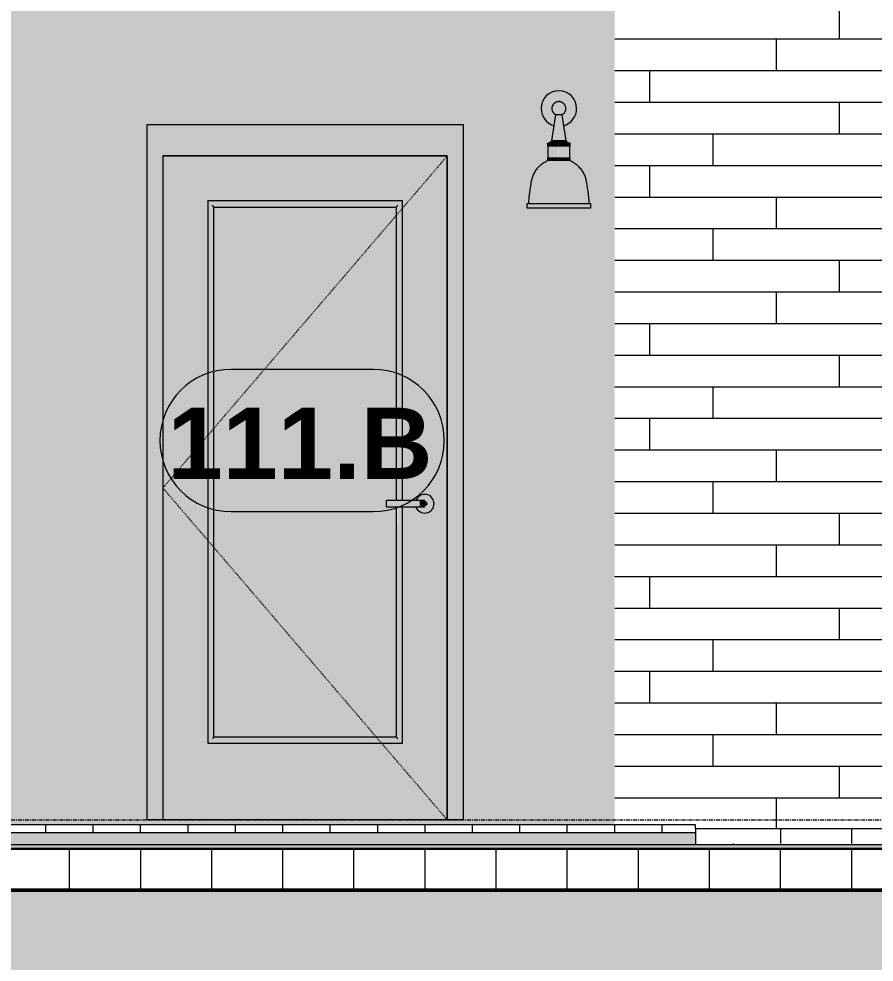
# Model space of a CAD drawing. Header units: inches. Extents: x -4168 to 4202, y -264 to 629.
# Drawn here: x -2718 to -2609.7, y -18 to 101.3 of the extents above; entities that cross this region are included whole.
import ezdxf

# ---------------------------------------------------------------- set-up
doc = ezdxf.new("R2010")
doc.units = ezdxf.units.IN
doc.header["$MEASUREMENT"] = 0
doc.linetypes.add('Dash 1_16_', pattern=[0.125, 0.0625, -0.0625])
doc.linetypes.add('Grid Line 1_2_', pattern=[0.875, 0.5, -0.125, 0.125, -0.125])
for name, color, linetype, lineweight in [('0-1', 7, 'Continuous', 5), ('0-2', 7, 'Continuous', 9), ('A-DOOR-5', 31, 'Continuous', 9), ('A-DOOR-6', 31, 'Dash 1_16_', 9), ('A-DOOR-FRAM', 31, 'Continuous', 9), ('A-DOOR-GLAZ', 31, 'Continuous', 9), ('A-DOOR-IDEN', 31, 'Continuous', 9), ('A-FLOR', 192, 'Continuous', 13), ('A-FLOR-1', 192, 'Continuous', 5), ('A-FLOR-2', 192, 'Continuous', 9), ('A-FLOR-LEVL-1', 51, 'Grid Line 1_2_', 9), ('A-FLOR-MCUT', 51, 'Continuous', 13), ('A-FLOR-PATT-1', 252, 'Continuous', 9), ('A-WALL-3', 113, 'Continuous', 9), ('A-WALL-PATT-3', 111, 'Continuous', 9), ('E-LITE-EQPM', 33, 'Continuous', 9), ('S-BEAM-2', 7, 'Continuous', 9), ('S-BEAM-4', 10, 'Continuous', 9)]:
    doc.layers.add(name, color=color, linetype=linetype, lineweight=lineweight)
doc.styles.add('Arial_B', font='arialbd.ttf', dxfattribs={"height": 9})
pattern_1 = [(90, (-2936.56, 0), (-6, 4e-16), [])]

# ---------------------------------------------------------------- blocks, each defined once
blk = doc.blocks.new('034100 - Precast Structural Concrete - Solid Plank - 12_-1871118-BUILDING ELEVATION - WEST')
at = {"layer": 'S-BEAM-4'}
blk.add_hatch(color=256, dxfattribs=at).paths.add_polyline_path([(-2818.32, -21), (-2508.32, -21), (-2508.32, -9), (-2818.32, -9), (-2818.32, -11.42)], flags=0)
at = {"layer": 'S-BEAM-2'}
blk.add_line((-2508.32, -9), (-2818.32, -9), dxfattribs=at)
blk = doc.blocks.new('CTR - 1st Phase - Structure_rvt-1-BUILDING ELEVATION - WEST')
at = {"layer": '0-2'}
blk.add_blockref('034100 - Precast Structural Concrete - Solid Plank - 12_-1871118-BUILDING ELEVATION - WEST', (0, 0), dxfattribs=at)
blk = doc.blocks.new('VISA-OW2400-02-SASS - OW2400-L30K-MVOLT-V9-BUILDING ELEVATION - WEST')
at = {"layer": 'E-LITE-EQPM'}
h = blk.add_hatch(color=256, dxfattribs=at)
h.paths.add_polyline_path([(-2953.12, 87.83), (-2952.59, 88.05), (-2952.12, 88.41), (-2951.76, 88.88), (-2951.54, 89.42), (-2951.46, 90), (-2951.54, 90.58), (-2951.76, 91.13), (-2952.12, 91.59), (-2952.59, 91.95), (-2953.13, 92.17), (-2953.71, 92.25), (-2954.29, 92.17), (-2954.84, 91.95), (-2955.3, 91.59), (-2955.66, 91.13), (-2955.88, 90.58), (-2955.96, 90), (-2955.88, 89.42), (-2955.66, 88.88), (-2955.3, 88.41), (-2954.84, 88.05), (-2954.3, 87.83), (-2954.1, 89.24), (-2954.44, 89.55), (-2954.48, 89.68), (-2954.5, 89.69), (-2954.55, 90.05), (-2954.45, 90.32), (-2954.44, 90.39), (-2954.43, 90.44), (-2954.13, 90.73), (-2954.03, 90.75), (-2953.87, 90.85), (-2953.85, 90.79), (-2953.79, 90.77), (-2953.71, 90.71), (-2953.65, 90.77), (-2953.7, 90.79), (-2953.62, 90.85), (-2953.38, 90.71), (-2953.47, 90.84), (-2953.3, 90.75), (-2953.16, 90.65), (-2953, 90.46), (-2952.89, 90.19), (-2952.88, 90.02), (-2952.95, 89.66), (-2953, 89.63), (-2953.09, 89.41), (-2953.17, 89.35), (-2953.34, 89.22), (-2953.13, 87.89)], flags=0)
h.paths.add_polyline_path([(-2953.71, 90.77), (-2953.81, 90.79), (-2953.78, 90.87), (-2953.71, 90.77)], flags=0)
h = blk.add_hatch(color=256, dxfattribs=at)
h.paths.add_polyline_path([(-2954.04, 89.22), (-2953.71, 89.22), (-2953.71, 90.71), (-2953.87, 90.79), (-2953.9, 90.79), (-2953.9, 90.84), (-2954.02, 90.79), (-2954.05, 90.79), (-2954.45, 90.41), (-2954.45, 90.32), (-2954.52, 90.2), (-2954.54, 89.97), (-2954.48, 89.68), (-2954.44, 89.65), (-2954.44, 89.54), (-2954.08, 89.22)], flags=0)
h.paths.add_polyline_path([(-2953.71, 90.77), (-2953.78, 90.87), (-2953.81, 90.79), (-2953.71, 90.77)], flags=0)
for points in [[(-2953.44, 89.22), (-2953.34, 89.22), (-2953.03, 89.53), (-2952.98, 89.67), (-2952.94, 89.67), (-2952.88, 89.82), (-2952.88, 90.02), (-2952.89, 90.19), (-2953, 90.46), (-2953.16, 90.65), (-2953.38, 90.8), (-2953.46, 90.81), (-2953.46, 90.75), (-2953.67, 90.84), (-2953.71, 90.77), (-2953.62, 90.77), (-2953.71, 90.67), (-2953.71, 89.22), (-2953.45, 89.22)], [(-2953.99, 85.93), (-2953.71, 85.93), (-2953.71, 89.22), (-2954.08, 89.22), (-2954.58, 85.93), (-2953.99, 85.93)], [(-2953.34, 85.93), (-2952.81, 85.93), (-2953.38, 89.22), (-2953.71, 89.22), (-2953.71, 85.93), (-2953.37, 85.93)], [(-2953.73, 85.29), (-2953.71, 85.29), (-2953.72, 85.54), (-2955.16, 85.54), (-2955.16, 85.29), (-2953.82, 85.29)], [(-2953.71, 83.72), (-2953.73, 85.22), (-2955.09, 85.22), (-2955.06, 83.72), (-2954.02, 83.72)], [(-2953.72, 85.54), (-2953.71, 85.54), (-2953.72, 85.65), (-2953.71, 85.67), (-2953.72, 85.7), (-2954.71, 85.67), (-2954.71, 85.65), (-2955, 85.62), (-2955.06, 85.54), (-2953.78, 85.54)], [(-2953.73, 85.22), (-2953.71, 85.22), (-2953.73, 85.29), (-2954.97, 85.29), (-2954.91, 85.22), (-2953.82, 85.22)], [(-2953.94, 85.7), (-2953.71, 85.73), (-2953.71, 85.93), (-2954.61, 85.93), (-2954.65, 85.81), (-2954.58, 85.81), (-2954.58, 85.75), (-2954.49, 85.73), (-2954.46, 85.71), (-2954.27, 85.72), (-2954.06, 85.72), (-2953.96, 85.7)], [(-2952.81, 85.7), (-2952.81, 85.74), (-2952.82, 85.77), (-2952.81, 85.8), (-2952.72, 85.78), (-2952.72, 85.8), (-2952.81, 85.93), (-2953.71, 85.93), (-2953.71, 85.7), (-2953.33, 85.71), (-2953.13, 85.72), (-2952.96, 85.72), (-2952.81, 85.7)], [(-2952.44, 85.54), (-2952.36, 85.54), (-2952.46, 85.64), (-2953.71, 85.7), (-2953.71, 85.67), (-2953.71, 85.65), (-2953.71, 85.54), (-2952.46, 85.54)], [(-2952.33, 85.29), (-2952.26, 85.29), (-2952.26, 85.54), (-2953.71, 85.54), (-2953.7, 85.29), (-2952.36, 85.29)], [(-2953.02, 85.22), (-2952.51, 85.22), (-2952.46, 85.29), (-2953.71, 85.29), (-2953.71, 85.22), (-2953.08, 85.22)], [(-2952.36, 83.72), (-2952.33, 83.72), (-2952.33, 85.22), (-2953.71, 85.22), (-2953.71, 83.72), (-2952.42, 83.72)], [(-2954.02, 83.41), (-2953.71, 83.41), (-2953.73, 83.66), (-2955.16, 83.66), (-2955.16, 83.41), (-2954.02, 83.41)], [(-2953.73, 83.66), (-2953.71, 83.67), (-2953.71, 83.72), (-2954.91, 83.72), (-2954.97, 83.66), (-2953.94, 83.66)], [(-2952.5, 83.66), (-2952.46, 83.66), (-2952.51, 83.72), (-2953.71, 83.72), (-2953.71, 83.66), (-2952.51, 83.66)], [(-2952.51, 83.41), (-2952.26, 83.41), (-2952.26, 83.66), (-2953.71, 83.66), (-2953.71, 83.41), (-2952.72, 83.41)], [(-2954.85, 80.85), (-2953.71, 80.85), (-2953.71, 83.41), (-2955.16, 83.41), (-2956.04, 82.8), (-2956.76, 81.93), (-2957.11, 80.85), (-2954.89, 80.85)], [(-2950.65, 80.85), (-2950.32, 80.85), (-2950.72, 82.01), (-2951.51, 82.91), (-2952.32, 83.41), (-2953.71, 83.41), (-2953.71, 80.85), (-2950.67, 80.85)], [(-2953.71, 77.98), (-2953.71, 80.85), (-2957.11, 80.85), (-2957.4, 79.24), (-2957.46, 78.32), (-2957.46, 77.98), (-2954.26, 77.98)], [(-2951.23, 77.98), (-2949.96, 77.98), (-2949.99, 78.79), (-2950.07, 79.6), (-2950.32, 80.85), (-2953.71, 80.85), (-2953.71, 77.98), (-2951.26, 77.98)], [(-2954.74, 77.38), (-2953.71, 77.38), (-2953.71, 77.98), (-2957.71, 77.98), (-2957.71, 77.38), (-2954.85, 77.38)], [(-2949.72, 77.38), (-2949.72, 77.98), (-2953.71, 77.98), (-2953.71, 77.38), (-2950.2, 77.38)]]:
    blk.add_hatch(color=256, dxfattribs=at).paths.add_polyline_path(points, flags=0)
for p, q in [((-2954.13, 89.22), (-2954.66, 85.93)), ((-2953.71, 89.22), (-2954.08, 89.22)), ((-2953.34, 89.22), (-2953.71, 89.22)), ((-2952.77, 85.93), (-2953.29, 89.22)), ((-2955.16, 85.54), (-2955.16, 85.29)), ((-2953.71, 85.54), (-2955.16, 85.54)), ((-2955.16, 85.29), (-2955.09, 85.22)), ((-2953.71, 85.29), (-2955.16, 85.29)), ((-2955.09, 85.22), (-2955.09, 83.72)), ((-2953.71, 85.22), (-2955.09, 85.22)), ((-2953.71, 85.7), (-2954.82, 85.7)), ((-2954.66, 85.7), (-2954.4, 85.7)), ((-2953.71, 85.93), (-2954.61, 85.93)), ((-2952.81, 85.93), (-2953.71, 85.93)), ((-2952.6, 85.7), (-2953.71, 85.7)), ((-2952.26, 85.54), (-2953.71, 85.54)), ((-2952.26, 85.29), (-2953.71, 85.29)), ((-2952.33, 85.22), (-2953.71, 85.22)), ((-2953.02, 85.7), (-2952.6, 85.7)), ((-2952.33, 85.22), (-2952.26, 85.29)), ((-2952.33, 83.72), (-2952.33, 85.22)), ((-2952.26, 85.29), (-2952.26, 85.54)), ((-2955.09, 83.72), (-2955.16, 83.66)), ((-2955.16, 83.66), (-2955.16, 83.41)), ((-2953.71, 83.66), (-2955.16, 83.66)), ((-2953.71, 83.72), (-2955.09, 83.72)), ((-2952.33, 83.72), (-2953.71, 83.72)), ((-2952.26, 83.66), (-2953.71, 83.66)), ((-2952.26, 83.66), (-2952.33, 83.72)), ((-2952.26, 83.41), (-2952.26, 83.66)), ((-2953.71, 83.41), (-2955.16, 83.41)), ((-2952.26, 83.41), (-2953.71, 83.41)), ((-2957.77, 77.98), (-2957.77, 77.38)), ((-2957.71, 77.98), (-2953.71, 77.98)), ((-2953.71, 77.98), (-2949.72, 77.98)), ((-2949.65, 77.38), (-2949.65, 77.98)), ((-2953.71, 77.38), (-2957.71, 77.38)), ((-2949.72, 77.38), (-2953.71, 77.38))]:
    blk.add_line(p, q, dxfattribs=at)
at = {"layer": 'E-LITE-EQPM', "flags": 128}
for points in [[(-2954.13, 89.22), (-2954.17, 89.24), (-2954.2, 89.26), (-2954.22, 89.29), (-2954.25, 89.31), (-2954.28, 89.34), (-2954.31, 89.36), (-2954.33, 89.39), (-2954.35, 89.42), (-2954.38, 89.45), (-2954.4, 89.48), (-2954.42, 89.51), (-2954.44, 89.54), (-2954.46, 89.57), (-2954.47, 89.6), (-2954.49, 89.64), (-2954.5, 89.67), (-2954.51, 89.71), (-2954.53, 89.74), (-2954.54, 89.78), (-2954.54, 89.81), (-2954.55, 89.85), (-2954.56, 89.89), (-2954.56, 89.92), (-2954.56, 89.96), (-2954.56, 90), (-2954.56, 90.03), (-2954.56, 90.07), (-2954.56, 90.11), (-2954.55, 90.14), (-2954.55, 90.18), (-2954.54, 90.22), (-2954.53, 90.25), (-2954.52, 90.29), (-2954.51, 90.32), (-2954.49, 90.36), (-2954.48, 90.39), (-2954.46, 90.42), (-2954.44, 90.46), (-2954.42, 90.49), (-2954.4, 90.52), (-2954.38, 90.55), (-2954.36, 90.58), (-2954.34, 90.61), (-2954.31, 90.63), (-2954.29, 90.66), (-2954.26, 90.68), (-2954.23, 90.71), (-2954.2, 90.73), (-2954.17, 90.75), (-2954.14, 90.77), (-2954.11, 90.79), (-2954.08, 90.81), (-2954.05, 90.83), (-2954.01, 90.84), (-2953.98, 90.86), (-2953.94, 90.87), (-2953.91, 90.88), (-2953.87, 90.89), (-2953.84, 90.9), (-2953.8, 90.91), (-2953.77, 90.91), (-2953.73, 90.92), (-2953.71, 90.92)], [(-2953.71, 90.92), (-2953.67, 90.92), (-2953.64, 90.91), (-2953.6, 90.91), (-2953.57, 90.9), (-2953.53, 90.89), (-2953.49, 90.88), (-2953.46, 90.87), (-2953.43, 90.85), (-2953.39, 90.84), (-2953.36, 90.82), (-2953.33, 90.8), (-2953.29, 90.78), (-2953.26, 90.76), (-2953.23, 90.74), (-2953.2, 90.72), (-2953.18, 90.7), (-2953.15, 90.67), (-2953.12, 90.65), (-2953.1, 90.62), (-2953.07, 90.59), (-2953.05, 90.56), (-2953.03, 90.53), (-2953.01, 90.5), (-2952.99, 90.47), (-2952.97, 90.44), (-2952.95, 90.41), (-2952.94, 90.37), (-2952.92, 90.34), (-2952.91, 90.3), (-2952.9, 90.27), (-2952.89, 90.23), (-2952.88, 90.2), (-2952.87, 90.16), (-2952.87, 90.12), (-2952.86, 90.09), (-2952.86, 90.05), (-2952.86, 90.01), (-2952.86, 89.98), (-2952.86, 89.94), (-2952.86, 89.9), (-2952.87, 89.87), (-2952.88, 89.83), (-2952.88, 89.79), (-2952.89, 89.76), (-2952.9, 89.72), (-2952.91, 89.69), (-2952.93, 89.65), (-2952.94, 89.62), (-2952.96, 89.59), (-2952.98, 89.55), (-2952.99, 89.52), (-2953.01, 89.49), (-2953.03, 89.46), (-2953.06, 89.43), (-2953.08, 89.4), (-2953.1, 89.38), (-2953.13, 89.35), (-2953.16, 89.32), (-2953.18, 89.3), (-2953.21, 89.28), (-2953.24, 89.25), (-2953.27, 89.23), (-2953.29, 89.22)], [(-2955.16, 85.54), (-2955.15, 85.56), (-2955.14, 85.57), (-2955.12, 85.58), (-2955.11, 85.59), (-2955.1, 85.61), (-2955.08, 85.62), (-2955.07, 85.63), (-2955.05, 85.64), (-2955.04, 85.65), (-2955.02, 85.66), (-2955, 85.66), (-2954.99, 85.67), (-2954.97, 85.68), (-2954.95, 85.68), (-2954.94, 85.69), (-2954.92, 85.69), (-2954.9, 85.7), (-2954.88, 85.7), (-2954.88, 85.7)], [(-2954.88, 85.7), (-2954.87, 85.7), (-2954.86, 85.7), (-2954.85, 85.7), (-2954.85, 85.71), (-2954.84, 85.71), (-2954.83, 85.71), (-2954.82, 85.71), (-2954.81, 85.71), (-2954.8, 85.72), (-2954.79, 85.72), (-2954.79, 85.72), (-2954.78, 85.73), (-2954.77, 85.73), (-2954.76, 85.74), (-2954.75, 85.74), (-2954.75, 85.75), (-2954.74, 85.75), (-2954.73, 85.76), (-2954.73, 85.76), (-2954.72, 85.77), (-2954.71, 85.78), (-2954.71, 85.78), (-2954.7, 85.79), (-2954.7, 85.8), (-2954.69, 85.81), (-2954.69, 85.81), (-2954.68, 85.82), (-2954.68, 85.83), (-2954.68, 85.84), (-2954.67, 85.85), (-2954.67, 85.85), (-2954.67, 85.86), (-2954.66, 85.87), (-2954.66, 85.88), (-2954.66, 85.89), (-2954.66, 85.9), (-2954.66, 85.91), (-2954.66, 85.92), (-2954.66, 85.93), (-2954.66, 85.93)], [(-2952.77, 85.93), (-2952.77, 85.92), (-2952.77, 85.91), (-2952.76, 85.9), (-2952.76, 85.89), (-2952.76, 85.88), (-2952.76, 85.87), (-2952.76, 85.87), (-2952.75, 85.86), (-2952.75, 85.85), (-2952.75, 85.84), (-2952.74, 85.83), (-2952.74, 85.82), (-2952.74, 85.82), (-2952.73, 85.81), (-2952.73, 85.8), (-2952.72, 85.79), (-2952.72, 85.79), (-2952.71, 85.78), (-2952.7, 85.77), (-2952.7, 85.77), (-2952.69, 85.76), (-2952.68, 85.75), (-2952.68, 85.75), (-2952.67, 85.74), (-2952.66, 85.74), (-2952.65, 85.73), (-2952.65, 85.73), (-2952.64, 85.72), (-2952.63, 85.72), (-2952.62, 85.72), (-2952.61, 85.71), (-2952.61, 85.71), (-2952.6, 85.71), (-2952.59, 85.71), (-2952.58, 85.71), (-2952.57, 85.7), (-2952.56, 85.7), (-2952.55, 85.7), (-2952.54, 85.7), (-2952.54, 85.7)], [(-2952.54, 85.7), (-2952.52, 85.7), (-2952.51, 85.69), (-2952.49, 85.69), (-2952.47, 85.68), (-2952.45, 85.68), (-2952.44, 85.67), (-2952.42, 85.66), (-2952.4, 85.66), (-2952.39, 85.65), (-2952.37, 85.64), (-2952.36, 85.63), (-2952.34, 85.62), (-2952.33, 85.61), (-2952.31, 85.59), (-2952.3, 85.58), (-2952.29, 85.57), (-2952.28, 85.56), (-2952.26, 85.54), (-2952.26, 85.54)], [(-2957.16, 80.85), (-2957.13, 80.99), (-2957.1, 81.12), (-2957.05, 81.26), (-2957.01, 81.4), (-2956.96, 81.53), (-2956.9, 81.66), (-2956.84, 81.79), (-2956.77, 81.91), (-2956.7, 82.04), (-2956.62, 82.16), (-2956.54, 82.28), (-2956.45, 82.39), (-2956.36, 82.5), (-2956.26, 82.61), (-2956.16, 82.71), (-2956.06, 82.81), (-2955.95, 82.9), (-2955.84, 82.99), (-2955.73, 83.08), (-2955.61, 83.16), (-2955.49, 83.23), (-2955.36, 83.3), (-2955.24, 83.37), (-2955.16, 83.41)], [(-2952.26, 83.41), (-2952.13, 83.34), (-2952.01, 83.28), (-2951.88, 83.2), (-2951.77, 83.12), (-2951.65, 83.04), (-2951.53, 82.95), (-2951.43, 82.86), (-2951.32, 82.77), (-2951.22, 82.67), (-2951.12, 82.56), (-2951.03, 82.45), (-2950.94, 82.34), (-2950.85, 82.23), (-2950.77, 82.11), (-2950.7, 81.99), (-2950.63, 81.86), (-2950.56, 81.74), (-2950.5, 81.61), (-2950.44, 81.47), (-2950.39, 81.34), (-2950.35, 81.2), (-2950.31, 81.07), (-2950.28, 80.93), (-2950.26, 80.85)], [(-2957.52, 77.98), (-2957.45, 78.83), (-2957.35, 79.68), (-2957.22, 80.52), (-2957.16, 80.85)], [(-2950.26, 80.85), (-2950.12, 80), (-2950, 79.16), (-2949.93, 78.3), (-2949.9, 77.98)]]:
    blk.add_lwpolyline(points, dxfattribs=at)
at = {"layer": 'E-LITE-EQPM'}
for start, end in [(360, 180), (180, 254.7454), (285.2546, 360)]:
    blk.add_arc((-2953.71, 90), 2.25, start, end, dxfattribs=at)
blk = doc.blocks.new('STOREFRONT DOOR B - ALUM_ STILE W_ GLASS INSET-2790180-BUILDING ELEVATION - WEST')
at = {"layer": 'A-DOOR-5'}
h = blk.add_hatch(color=256, dxfattribs=at)
h.paths.add_polyline_path([(-2699.75, 0), (-2663.75, 0), (-2663.75, 84), (-2699.75, 84), (-2699.75, 0.01)], flags=0)
h.paths.add_polyline_path([(-2694.06, 9.69), (-2694.02, 78.31), (-2669.43, 78.28), (-2669.43, 40.39), (-2667.71, 40.39), (-2667.63, 40.59), (-2667.44, 40.84), (-2667.19, 41.02), (-2666.91, 41.14), (-2666.6, 41.18), (-2666.3, 41.14), (-2666.01, 41.02), (-2665.77, 40.84), (-2665.58, 40.59), (-2665.46, 40.31), (-2665.42, 40), (-2665.46, 39.69), (-2665.58, 39.41), (-2665.77, 39.16), (-2666.01, 38.98), (-2666.3, 38.86), (-2666.6, 38.82), (-2666.91, 38.86), (-2667.19, 38.98), (-2667.44, 39.16), (-2667.63, 39.41), (-2667.73, 39.61), (-2669.43, 39.61), (-2669.47, 9.69), (-2694.06, 9.69)], flags=0)
for points in [[(-2694.06, 9.69), (-2693.98, 9.76), (-2694.02, 78.28), (-2694.06, 78.26), (-2694.06, 9.69)], [(-2669.75, 78.24), (-2669.47, 78.28), (-2669.49, 78.31), (-2694.02, 78.28), (-2693.98, 78.24), (-2670.02, 78.24)], [(-2693.89, 9.76), (-2669.51, 9.76), (-2669.51, 39.61), (-2670.02, 39.61), (-2670.02, 10.28), (-2693.47, 10.28), (-2693.47, 77.72), (-2670.02, 77.72), (-2670.02, 40.39), (-2669.51, 40.39), (-2669.51, 78.24), (-2693.98, 78.24), (-2693.98, 9.76)], [(-2681.04, 77.53), (-2670.19, 77.55), (-2670.08, 77.72), (-2693.47, 77.72), (-2693.28, 77.53), (-2689.42, 77.53)], [(-2693.47, 10.28), (-2693.28, 10.47), (-2693.3, 77.55), (-2693.47, 77.67), (-2693.47, 10.31)], [(-2667.29, 40), (-2667.31, 40.39), (-2671.43, 40.38), (-2671.43, 40), (-2667.32, 40)], [(-2670.19, 39.61), (-2667.29, 39.62), (-2667.32, 40), (-2671.43, 40), (-2671.43, 39.61), (-2670.21, 39.61)], [(-2694.06, 9.69), (-2669.47, 9.72), (-2669.51, 9.76), (-2694.02, 9.72), (-2694.06, 9.69)], [(-2681.04, 10.28), (-2670.02, 10.28), (-2670.22, 10.47), (-2693.3, 10.45), (-2693.42, 10.28), (-2689.42, 10.28)]]:
    blk.add_hatch(color=256, dxfattribs=at).paths.add_polyline_path(points, flags=0)
h = blk.add_hatch(color=256, dxfattribs=at)
h.paths.add_polyline_path([(-2670.02, 10.28), (-2670.05, 39.61), (-2670.22, 39.61), (-2670.19, 10.45), (-2670.08, 10.33)], flags=0)
h.paths.add_polyline_path([(-2670.02, 40.39), (-2670.02, 77.72), (-2670.22, 77.53), (-2670.18, 40.39), (-2670.05, 40.39)], flags=0)
h = blk.add_hatch(color=256, dxfattribs=at)
h.paths.add_polyline_path([(-2669.43, 9.69), (-2669.47, 39.61), (-2669.51, 39.61), (-2669.47, 9.72), (-2669.44, 9.69)], flags=0)
h.paths.add_polyline_path([(-2669.44, 40.39), (-2669.43, 40.39), (-2669.47, 78.28), (-2669.51, 78.24), (-2669.47, 40.39), (-2669.44, 40.39)], flags=0)
h = blk.add_hatch(color=256, dxfattribs=at)
h.paths.add_polyline_path([(-2666.6, 38.82), (-2666.3, 38.86), (-2666.01, 38.98), (-2665.77, 39.16), (-2665.58, 39.41), (-2665.46, 39.69), (-2665.42, 40), (-2665.46, 40.31), (-2665.58, 40.59), (-2665.77, 40.84), (-2666.01, 41.02), (-2666.3, 41.14), (-2666.6, 41.18), (-2666.91, 41.14), (-2667.24, 40.99), (-2667.44, 40.84), (-2667.63, 40.59), (-2667.69, 40.39), (-2667.22, 40.38), (-2666.96, 40.38), (-2666.6, 40.36), (-2666.41, 40.26), (-2666.36, 40.18), (-2666.36, 39.8), (-2666.53, 39.65), (-2666.71, 39.61), (-2667.04, 39.65), (-2667.48, 39.61), (-2667.71, 39.61), (-2667.63, 39.41), (-2667.39, 39.13), (-2667.19, 38.98), (-2666.91, 38.86)], flags=0)
h.paths.add_polyline_path([(-2667.29, 39.8), (-2667.23, 40), (-2667.29, 40.1), (-2667.29, 39.9)], flags=0)
h = blk.add_hatch(color=256, dxfattribs=at)
h.paths.add_polyline_path([(-2666.92, 40), (-2666.34, 40.02), (-2666.41, 40.26), (-2666.53, 40.35), (-2666.72, 40.39), (-2667.04, 40.35), (-2667.24, 40.34), (-2666.93, 40.01)], flags=0)
h.paths.add_polyline_path([(-2666.92, 40), (-2667.29, 40.34), (-2667.26, 40.1), (-2667.23, 40), (-2667.02, 40)], flags=0)
h = blk.add_hatch(color=256, dxfattribs=at)
h.paths.add_polyline_path([(-2667.29, 39.61), (-2666.96, 39.62), (-2666.6, 39.64), (-2666.41, 39.74), (-2666.36, 39.8), (-2666.38, 40), (-2666.93, 39.99), (-2667.28, 39.62)], flags=0)
h.paths.add_polyline_path([(-2667.29, 39.62), (-2666.92, 40), (-2667.23, 40), (-2667.29, 39.66)], flags=0)
at = {"layer": 'A-DOOR-FRAM'}
blk.add_hatch(color=256, dxfattribs=at).paths.add_polyline_path([(-2699.75, 0), (-2699.75, 84), (-2663.75, 84), (-2663.75, 0), (-2661.75, 0), (-2661.75, 88), (-2701.75, 88), (-2701.75, 0)], flags=0)
at = {"layer": 'A-DOOR-GLAZ'}
blk.add_hatch(color=256, dxfattribs=at).paths.add_polyline_path([(-2693.28, 10.47), (-2670.22, 10.47), (-2670.22, 39.61), (-2671.43, 39.62), (-2671.43, 40.39), (-2670.22, 40.39), (-2670.22, 77.53), (-2693.28, 77.53), (-2693.28, 10.79)], flags=0)
at = {"layer": 'A-DOOR-5'}
for p, q in [((-2663.75, 84), (-2699.75, 84)), ((-2699.75, 84), (-2699.75, 0)), ((-2663.75, 0), (-2663.75, 84)), ((-2694.06, 78.31), (-2694.06, 9.69)), ((-2669.43, 78.31), (-2694.06, 78.31)), ((-2669.43, 40.38), (-2669.43, 78.31)), ((-2693.28, 10.47), (-2693.28, 77.53)), ((-2693.28, 77.53), (-2670.22, 77.53)), ((-2670.22, 77.53), (-2670.22, 40.39)), ((-2667.29, 40.39), (-2671.43, 40.39)), ((-2671.43, 40), (-2671.43, 40.39)), ((-2671.43, 39.61), (-2671.43, 40)), ((-2671.43, 39.61), (-2667.29, 39.61)), ((-2670.22, 39.61), (-2670.22, 10.47)), ((-2669.43, 9.69), (-2669.43, 39.62)), ((-2694.06, 9.69), (-2669.43, 9.69)), ((-2670.22, 10.47), (-2693.28, 10.47))]:
    blk.add_line(p, q, dxfattribs=at)
at = {"layer": 'A-DOOR-5', "flags": 128}
for points in [[(-2666.7, 40.39), (-2666.7, 40.39), (-2666.7, 40.39), (-2666.71, 40.39), (-2666.71, 40.39), (-2666.71, 40.39), (-2666.72, 40.39), (-2666.72, 40.39), (-2666.73, 40.39), (-2666.74, 40.39), (-2666.75, 40.39), (-2666.76, 40.39), (-2666.77, 40.39), (-2666.78, 40.39), (-2666.79, 40.39), (-2666.81, 40.39), (-2666.82, 40.39), (-2666.83, 40.39), (-2666.85, 40.39), (-2666.86, 40.39), (-2666.88, 40.39), (-2666.9, 40.39), (-2666.92, 40.39), (-2666.93, 40.39), (-2666.95, 40.39), (-2666.97, 40.39), (-2666.99, 40.39), (-2667.01, 40.39), (-2667.04, 40.39), (-2667.06, 40.39), (-2667.08, 40.39), (-2667.1, 40.39), (-2667.12, 40.39), (-2667.15, 40.39), (-2667.17, 40.39), (-2667.19, 40.39), (-2667.22, 40.39), (-2667.24, 40.39), (-2667.26, 40.39), (-2667.29, 40.39), (-2667.29, 40.39)], [(-2667.29, 39.61), (-2667.27, 39.61), (-2667.25, 39.61), (-2667.22, 39.61), (-2667.2, 39.61), (-2667.18, 39.61), (-2667.15, 39.61), (-2667.13, 39.61), (-2667.11, 39.61), (-2667.08, 39.61), (-2667.06, 39.61), (-2667.04, 39.61), (-2667.02, 39.61), (-2667, 39.61), (-2666.98, 39.61), (-2666.96, 39.61), (-2666.94, 39.61), (-2666.92, 39.61), (-2666.9, 39.61), (-2666.89, 39.61), (-2666.87, 39.61), (-2666.85, 39.61), (-2666.84, 39.61), (-2666.82, 39.61), (-2666.81, 39.61), (-2666.8, 39.61), (-2666.78, 39.61), (-2666.77, 39.61), (-2666.76, 39.61), (-2666.75, 39.61), (-2666.74, 39.61), (-2666.73, 39.61), (-2666.73, 39.61), (-2666.72, 39.61), (-2666.71, 39.61), (-2666.71, 39.61), (-2666.71, 39.61), (-2666.7, 39.61), (-2666.7, 39.61), (-2666.7, 39.61)]]:
    blk.add_lwpolyline(points, dxfattribs=at)
at = {"layer": 'A-DOOR-5'}
for centre, radius, start, end in [((-2666.6, 40), 1.18, 360, 160.3657), ((-2666.6, 40), 1.18, 199.5633, 360), ((-2666.7, 40), 0.394, 75, 90), ((-2666.7, 40), 0.394, 270, 285), ((-2666.7, 40), 0.394, 0, 30), ((-2666.7, 40), 0.394, 330, 0)]:
    blk.add_arc(centre, radius, start, end, dxfattribs=at)
for points, knots in [([(-2693.98, 78.24), (-2693.99, 78.24), (-2694, 78.25), (-2694.02, 78.27), (-2694.02, 78.27), (-2694.03, 78.28), (-2694.03, 78.29), (-2694.04, 78.29), (-2694.05, 78.3), (-2694.05, 78.3), (-2694.06, 78.31), (-2694.06, 78.31), (-2694.06, 78.31), (-2694.06, 78.31)], [0, 0, 0, 0, 0.166667, 0.25, 0.333333, 0.375, 0.416667, 0.5, 0.583333, 0.666667, 0.75, 0.833333, 1, 1, 1, 1]), ([(-2693.28, 77.53), (-2693.28, 77.53), (-2693.28, 77.53), (-2693.29, 77.54), (-2693.3, 77.55), (-2693.31, 77.57), (-2693.33, 77.58), (-2693.34, 77.59), (-2693.35, 77.6), (-2693.37, 77.62), (-2693.39, 77.64), (-2693.4, 77.65), (-2693.43, 77.68), (-2693.46, 77.71), (-2693.47, 77.72)], [0, 0, 0, 0, 0.166667, 0.25, 0.333333, 0.416667, 0.458333, 0.5, 0.583333, 0.666667, 0.708333, 0.75, 0.833333, 1, 1, 1, 1]), ([(-2670.02, 77.72), (-2670.04, 77.71), (-2670.07, 77.68), (-2670.1, 77.65), (-2670.12, 77.63), (-2670.13, 77.61), (-2670.15, 77.6), (-2670.16, 77.59), (-2670.17, 77.58), (-2670.18, 77.57), (-2670.2, 77.55), (-2670.21, 77.54), (-2670.22, 77.53), (-2670.22, 77.53), (-2670.22, 77.53)], [-1, -1, -1, -1, -0.833333, -0.75, -0.666667, -0.625, -0.583333, -0.5, -0.458333, -0.416667, -0.333333, -0.25, -0.166667, 0, 0, 0, 0]), ([(-2669.43, 78.31), (-2669.43, 78.31), (-2669.44, 78.31), (-2669.44, 78.31), (-2669.44, 78.3), (-2669.45, 78.3), (-2669.46, 78.29), (-2669.46, 78.29), (-2669.47, 78.28), (-2669.47, 78.27), (-2669.48, 78.27), (-2669.5, 78.25), (-2669.51, 78.24), (-2669.51, 78.24)], [-1, -1, -1, -1, -0.833333, -0.75, -0.666667, -0.583333, -0.5, -0.416667, -0.375, -0.333333, -0.25, -0.166667, 0, 0, 0, 0]), ([(-2693.98, 9.76), (-2693.99, 9.76), (-2694, 9.75), (-2694.02, 9.73), (-2694.02, 9.73), (-2694.03, 9.72), (-2694.03, 9.71), (-2694.04, 9.71), (-2694.05, 9.7), (-2694.05, 9.7), (-2694.06, 9.69), (-2694.06, 9.69), (-2694.06, 9.69), (-2694.06, 9.69)], [0, 0, 0, 0, 0.166667, 0.25, 0.333333, 0.375, 0.416667, 0.5, 0.583333, 0.666667, 0.75, 0.833333, 1, 1, 1, 1]), ([(-2693.28, 10.47), (-2693.28, 10.47), (-2693.28, 10.47), (-2693.29, 10.46), (-2693.3, 10.45), (-2693.31, 10.43), (-2693.33, 10.42), (-2693.34, 10.41), (-2693.35, 10.4), (-2693.37, 10.38), (-2693.39, 10.36), (-2693.4, 10.35), (-2693.43, 10.32), (-2693.46, 10.29), (-2693.47, 10.28)], [0, 0, 0, 0, 0.166667, 0.25, 0.333333, 0.416667, 0.458333, 0.5, 0.583333, 0.666667, 0.708333, 0.75, 0.833333, 1, 1, 1, 1]), ([(-2670.22, 10.47), (-2670.22, 10.47), (-2670.22, 10.47), (-2670.21, 10.46), (-2670.2, 10.45), (-2670.18, 10.43), (-2670.17, 10.42), (-2670.16, 10.41), (-2670.14, 10.4), (-2670.13, 10.38), (-2670.11, 10.36), (-2670.1, 10.35), (-2670.07, 10.32), (-2670.04, 10.29), (-2670.02, 10.28)], [0, 0, 0, 0, 0.166667, 0.25, 0.333333, 0.416667, 0.458333, 0.5, 0.583333, 0.666667, 0.708333, 0.75, 0.833333, 1, 1, 1, 1]), ([(-2669.51, 9.76), (-2669.51, 9.76), (-2669.5, 9.75), (-2669.48, 9.73), (-2669.47, 9.73), (-2669.47, 9.72), (-2669.46, 9.71), (-2669.46, 9.71), (-2669.45, 9.7), (-2669.44, 9.7), (-2669.44, 9.69), (-2669.44, 9.69), (-2669.43, 9.69), (-2669.43, 9.69)], [0, 0, 0, 0, 0.166667, 0.25, 0.333333, 0.375, 0.416667, 0.5, 0.583333, 0.666667, 0.75, 0.833333, 1, 1, 1, 1])]:
    blk.add_open_spline(points, degree=3, knots=knots, dxfattribs=at)
at = {"layer": 'A-DOOR-6'}
for p, q in [((-2663.75, 84), (-2699.75, 42)), ((-2699.75, 42), (-2663.75, 0))]:
    blk.add_line(p, q, dxfattribs=at)
at = {"layer": 'A-DOOR-FRAM'}
for p, q in [((-2699.75, 84), (-2699.75, 0)), ((-2699.75, 84), (-2663.75, 84)), ((-2663.75, 84), (-2663.75, 0))]:
    blk.add_line(p, q, dxfattribs=at)
blk = doc.blocks.new('Door Tag - Plans-594102-BUILDING ELEVATION - WEST')
at = {"layer": 'A-DOOR-IDEN'}
for p, q in [((-2673.12, 57), (-2691.12, 57)), ((-2691.12, 39), (-2673.12, 39))]:
    blk.add_line(p, q, dxfattribs=at)
for centre, start, end in [((-2691.12, 48), 90, 270), ((-2673.12, 48), 270, 90)]:
    blk.add_arc(centre, 9, start, end, dxfattribs=at)

msp = doc.modelspace()

# ---------------------------------------------------------------- hatches: boundary and pattern name
at = {"layer": 'A-FLOR'}
msp.add_hatch(color=256, dxfattribs=at).paths.add_polyline_path([(-2094.4975, -9), (-1940.3237, -9), (-1940.3237, -8.875), (-3491.3237, -8.8969), (-3491.3237, -9), (-2095.6987, -9)], flags=0)
at = {"layer": 'A-FLOR-1'}
msp.add_hatch(color=256, dxfattribs=at).paths.add_polyline_path([(-2638.1112, -8.875), (-1940.3237, -8.875), (-1940.3237, -8.75), (-3491.3237, -8.75), (-3491.3237, -8.875), (-2639.1487, -8.875)], flags=0)
at = {"layer": 'A-FLOR-PATT-1'}
h = msp.add_hatch(dxfattribs=at)
h.set_pattern_fill('FP_8', color=256, style=0, pattern_type=2)
h.set_pattern_definition(pattern_1)
h.paths.add_polyline_path([(-2128.0145, -1.625), (-2098.6987, -1.625), (-2098.6987, -0.625), (-2253.9237, -0.625), (-2253.9237, -1.625), (-2161.5315, -1.625)], flags=0)
h.paths.add_polyline_path([(-3807.0408, -1.625), (-2632.3237, -1.625), (-2632.3498, -0.625), (-3819.3237, -0.625), (-3819.3237, -1.625), (-3807.6737, -1.625)], flags=0)
h = msp.add_hatch(dxfattribs=at)
h.set_pattern_fill('FP_6', color=256, style=0, pattern_type=2)
h.set_pattern_definition([(0, (-2936.56, 0), (24, 24), [24, -24]), (0, (-2936.56, 9), (24, 24), [24, -24]), (0, (-2936.56, 18), (24, 24), [24, -24]), (90, (-2933.56, 21), (-24, 24), [24, -24]), (90, (-2924.56, 21), (-24, 24), [24, -24]), (90, (-2915.56, 21), (-24, 24), [24, -24])])
h.paths.add_polyline_path([(-2303.9787, -3.125), (-2253.9237, -3.125), (-2253.9237, -1.125), (-2632.3237, -1.125), (-2632.3237, -3.125), (-2312.358, -3.125)], flags=0)
h.paths.add_polyline_path([(-1940.3237, -3.125), (-1940.3237, -1.125), (-2098.6987, -1.125), (-2098.6987, -3.125), (-1943.671, -3.125)], flags=0)
h = msp.add_hatch(dxfattribs=at)
h.set_pattern_fill('FP_10', color=256, style=0, pattern_type=2)
h.set_pattern_definition([(216.87, (-2930.162, 15.994), (47.980943, 31.987086), [7.997, -71.971]), (206.565, (-2920.566, 11.196), (-15.993714, -15.99413), [17.881, -17.881]), (198.435, (-2920.566, 3.199), (-31.98674, -15.99388), [10.115, -40.461])])
h.paths.add_polyline_path([(-2128.0145, -3.125), (-2098.6987, -3.125), (-2098.6987, -1.625), (-2253.9237, -1.625), (-2253.9237, -3.125), (-2161.5315, -3.125)], flags=0)
h.paths.add_polyline_path([(-3491.3237, -3.125), (-2632.3237, -3.125), (-2632.3237, -1.625), (-3819.3237, -1.625), (-3819.3237, -3), (-3491.3237, -3)], flags=0)
h = msp.add_hatch(dxfattribs=at)
h.set_pattern_fill('FP_7', color=256, style=0, pattern_type=2)
h.set_pattern_definition([(0, (-2936.56, 0), (15.36, 3.84), [1.267, -10.253, 1.267, -10.253, -61.44]), (0, (-2936.56, 0), (15.36, 3.84), [-23.04, 1.267, -21.773, 1.267, -10.253, -26.88]), (0, (-2936.56, 0), (15.36, 3.84), [-57.6, 1.267, -6.413, 1.267, -17.933]), (120, (-2930.8, 1.92), (-11.005538, 11.38215), [1.267, -10.253, 1.267, -10.253, -61.44]), (120, (-2930.8, 1.92), (-11.005538, 11.38215), [-23.04, 1.267, -21.773, 1.267, -10.253, -26.88]), (120, (-2930.8, 1.92), (-11.005538, 11.38215), [-57.6, 1.267, -6.413, 1.267, -17.933]), (240, (-2928.88, 9.6), (-4.354462, -15.22215), [1.267, -10.253, 1.267, -10.253, -61.44]), (240, (-2928.88, 9.6), (-4.354462, -15.22215), [-23.04, 1.267, -21.773, 1.267, -10.253, -26.88]), (240, (-2928.88, 9.6), (-4.354462, -15.22215), [-57.6, 1.267, -6.413, 1.267, -17.933])])
h.paths.add_polyline_path([(-1940.3237, -3.625), (-1940.3237, -3.125), (-3491.3237, -3.125), (-3491.3237, -3.625), (-1943.671, -3.625)], flags=0)
h = msp.add_hatch(dxfattribs=at)
h.set_pattern_fill('FP_9', color=256, style=0, pattern_type=2)
h.set_pattern_definition([(0, (-2936.56, 0), (0, 9), []), (90, (-2936.56, 0), (-9, 6e-16), [])])
h.paths.add_polyline_path([(-2848.63, -8.75), (-1940.3237, -8.75), (-1940.3237, -3.75), (-3819.3237, -3.75), (-3819.3237, -8.75), (-2865.3885, -8.75)], flags=0)
h = msp.add_hatch(dxfattribs=at)
h.set_pattern_fill('FP_8', color=256, style=0, pattern_type=2)
h.set_pattern_definition(pattern_1)
h.paths.add_polyline_path([(-1943.671, -3.75), (-1940.3237, -3.75), (-1940.3237, -3.625), (-3491.3237, -3.625), (-3491.3237, -3.75), (-1947.8606, -3.75)], flags=0)
at = {"layer": 'A-WALL-PATT-3'}
h = msp.add_hatch(dxfattribs=at)
h.set_pattern_fill('FP_42', color=256, style=0, pattern_type=2)
h.set_pattern_definition([(0, (-2614.099, 2.8), (0, 4), []), (90, (-2614.099, 2.8), (-8, 8), [4, -28]), (90, (-2598.099, 6.8), (-8, 8), [4, -28])])
h.paths.add_polyline_path([(-2519.1213, -1.125), (-2518.0987, -1.125), (-2518.0987, 109.25), (-2522.9737, 109.25), (-2522.9737, 110), (-2522.5362, 110), (-2522.5362, 228), (-2638.1112, 228), (-2638.1112, 110), (-2637.6737, 110), (-2637.6737, 109.25), (-2642.5487, 109.25), (-2642.5287, -0.625), (-2632.3237, -0.625), (-2632.3237, -1.125), (-2530.2185, -1.125)], flags=0)
h = msp.add_hatch(dxfattribs=at)
h.set_pattern_fill('FP_11', color=256, style=0, pattern_type=2)
h.set_pattern_definition([(0, (-3827.636, -29.2), (0, 4), []), (90, (-3827.636, -29.2), (-8, 8), [4, -28]), (90, (-3811.636, -25.2), (-8, 8), [4, -28])])
h.paths.add_polyline_path([(-3816.2125, -0.625), (-3309.4737, -0.625), (-3309.4737, 81), (-3271.9737, 81), (-3271.9737, -0.625), (-3147.3737, -0.625), (-3147.3737, 23.3125), (-3173.6862, 23.3125), (-3173.6862, 68.3125), (-3144.6862, 68.3125), (-3144.6862, 36), (-3129.5612, 36), (-3129.5612, 68.3125), (-3100.5612, 68.3125), (-3100.5612, 23.3125), (-3126.8737, 23.3125), (-3126.8737, -0.625), (-3002.2737, -0.625), (-3002.2737, 81), (-2964.7737, 81), (-2964.7737, -0.625), (-2945.7737, -0.625), (-2945.7737, 36), (-2925.2737, 36), (-2925.2737, -0.625), (-2906.2737, -0.625), (-2906.2737, 81), (-2868.7737, 81), (-2868.7737, -0.625), (-2768.7737, -0.625), (-2768.7737, 36), (-2749.5612, 36), (-2749.5612, 68.3125), (-2720.5612, 68.3125), (-2720.5612, 23.3125), (-2748.2737, 23.3125), (-2748.2737, -0.625), (-2642.5487, -0.625), (-2642.5487, 109.25), (-3823.1987, 109.25), (-3823.1987, 41.75), (-3821.8237, 41.75), (-3821.8237, 42), (-3818.8237, 42), (-3818.8237, 36), (-3807.6737, 36), (-3807.6737, 81), (-3772.1737, 81), (-3772.1737, 3.5), (-3807.6737, 3.5), (-3807.6737, 34.5), (-3818.8237, 34.5), (-3818.8237, -0.625), (-3817.5261, -0.625)], flags=0)
h.paths.add_polyline_path([(-3321.284, 0), (-3324.2487, 0), (-3324.2487, 36), (-3316.2487, 36), (-3316.2487, 0), (-3320.2487, 0)], flags=0)
h.paths.add_polyline_path([(-2701.7487, 0), (-2701.7487, 88), (-2661.7487, 88), (-2661.7487, 0), (-2699.7487, 0)], flags=0)
h.paths.add_polyline_path([(-3822.4112, 1.2609), (-3821.8237, 1.2609), (-3821.8237, 1.7609), (-3823.1987, 1.7609), (-3823.1987, 1.2609)], flags=0)
h.paths.add_polyline_path([(-3368.9737, 3.5), (-3404.4737, 3.5), (-3404.4737, 81), (-3368.9737, 81), (-3368.9737, 12.5063)], flags=0)
h.paths.add_polyline_path([(-3644.6587, 3.5), (-3672.0737, 3.5), (-3672.0737, 81), (-3636.5737, 81), (-3636.5737, 3.5)], flags=0)
h.paths.add_polyline_path([(-3007.8357, 3.5), (-3040.0237, 3.5), (-3040.0237, 81), (-3002.6487, 81), (-3002.6487, 3.5), (-3004.5237, 3.5)], flags=0)
h.paths.add_polyline_path([(-2831.8715, 3.5), (-2868.3987, 3.5), (-2868.3987, 81), (-2795.0237, 81), (-2795.0237, 3.5), (-2831.0237, 3.5)], flags=0)
h.paths.add_polyline_path([(-3636.0737, 3.5), (-3636.0737, 81), (-3600.5737, 81), (-3600.5737, 3.5), (-3627.9002, 3.5)], flags=0)
h.paths.add_polyline_path([(-3267.5925, 3.5), (-3271.5987, 3.5), (-3271.5987, 81), (-3234.2237, 81), (-3234.2237, 3.5), (-3250.834, 3.5)], flags=0)
h.paths.add_polyline_path([(-3821.8237, 7.2609), (-3821.8237, 7.7609), (-3823.1987, 7.7609), (-3823.1987, 7.2609)], flags=0)
h.paths.add_polyline_path([(-3823.1987, 13.2609), (-3821.8237, 13.2609), (-3821.8237, 13.7609), (-3823.1987, 13.7609), (-3823.1987, 13.5109)], flags=0)
h.paths.add_polyline_path([(-3444.1223, 16.875), (-3476.1223, 16.875), (-3476.1223, 64.875), (-3412.1223, 64.875), (-3412.1223, 16.875), (-3438.3168, 16.875)], flags=0)
h.paths.add_polyline_path([(-3823.1987, 19.2609), (-3821.8237, 19.2609), (-3821.8237, 19.7609), (-3823.1987, 19.7609), (-3823.1987, 19.5109)], flags=0)
h.paths.add_polyline_path([(-3508.3359, 23.3125), (-3516.2237, 23.3125), (-3516.2237, 68.3125), (-3487.2237, 68.3125), (-3487.2237, 23.3125), (-3502.2115, 23.3125)], flags=0)
h.paths.add_polyline_path([(-3823.1987, 25.2609), (-3821.8237, 25.2609), (-3821.8237, 25.7609), (-3823.1987, 25.7609), (-3823.1987, 25.5109)], flags=0)
h.paths.add_polyline_path([(-3821.8237, 31.2609), (-3821.8237, 31.7609), (-3823.1987, 31.7609), (-3823.1987, 31.2609)], flags=0)
h.paths.add_polyline_path([(-3821.8237, 37.2609), (-3821.8237, 37.7609), (-3823.1987, 37.7609), (-3823.1987, 37.2609)], flags=0)
h.paths.add_polyline_path([(-2953.238, 85.7022), (-2953.6196, 85.7149), (-2953.427, 85.7022), (-2953.2392, 85.7022)], flags=0)
h.paths.add_polyline_path([(-2949.7162, 77.384), (-2957.7063, 77.384), (-2957.7063, 77.9781), (-2957.4601, 77.9781), (-2957.4038, 79.2383), (-2957.3881, 79.4177), (-2957.0583, 81), (-2956.7465, 81.9544), (-2955.9275, 82.8954), (-2955.1603, 83.4062), (-2955.1603, 83.6562), (-2954.9662, 83.6562), (-2954.9077, 83.7238), (-2955.0928, 83.7238), (-2955.0633, 85.2238), (-2954.9077, 85.2238), (-2955.0002, 85.2913), (-2955.1603, 85.2913), (-2955.1603, 85.5413), (-2955.0633, 85.5413), (-2954.9662, 85.6382), (-2954.3172, 85.7271), (-2954.4623, 85.7102), (-2954.4797, 85.744), (-2954.5056, 85.7609), (-2954.6015, 85.744), (-2954.6102, 85.8142), (-2954.6549, 85.832), (-2954.6102, 85.9275), (-2954.3028, 87.8305), (-2954.8362, 88.0514), (-2955.3022, 88.409), (-2955.6598, 88.875), (-2955.8846, 89.4177), (-2955.9612, 90), (-2955.8846, 90.5823), (-2955.6598, 91.125), (-2955.3022, 91.591), (-2954.8362, 91.9486), (-2954.2936, 92.1733), (-2953.7112, 92.25), (-2953.1289, 92.1733), (-2952.5862, 91.9486), (-2952.1202, 91.591), (-2951.7627, 91.125), (-2951.5379, 90.5823), (-2951.4612, 90), (-2951.5379, 89.4177), (-2951.7627, 88.875), (-2952.1202, 88.409), (-2952.5862, 88.0514), (-2953.1191, 87.8267), (-2952.7676, 85.8641), (-2952.7695, 85.7994), (-2952.8661, 85.7967), (-2952.8661, 85.751), (-2952.8661, 85.7082), (-2953.2135, 85.707), (-2953.0205, 85.702), (-2952.4222, 85.6186), (-2952.3101, 85.5413), (-2952.2621, 85.5413), (-2952.2621, 85.2913), (-2952.4563, 85.2913), (-2952.5148, 85.2238), (-2952.3297, 85.2152), (-2952.3592, 83.7238), (-2952.5148, 83.7238), (-2952.4181, 83.6562), (-2952.2621, 83.6562), (-2952.2621, 83.4062), (-2951.3861, 82.8113), (-2950.6667, 81.926), (-2950.2778, 80.662), (-2950.0344, 79.4177), (-2949.9624, 77.9781), (-2949.7162, 77.9781)], flags=0)
h.paths.add_polyline_path([(-3687.013, 85.7022), (-3687.3946, 85.7149), (-3687.202, 85.7022), (-3687.0142, 85.7022)], flags=0)
h.paths.add_polyline_path([(-3684.1896, 77.384), (-3691.4813, 77.384), (-3691.4813, 77.9781), (-3691.2351, 77.9781), (-3691.1788, 79.2383), (-3691.1631, 79.4177), (-3690.8333, 81), (-3690.5215, 81.9544), (-3689.7025, 82.8954), (-3688.9353, 83.4062), (-3688.9353, 83.6562), (-3688.7412, 83.6562), (-3688.6827, 83.7238), (-3688.8678, 83.7238), (-3688.8383, 85.2238), (-3688.6827, 85.2238), (-3688.7752, 85.2913), (-3688.9353, 85.2913), (-3688.9353, 85.5413), (-3688.8383, 85.5413), (-3688.7412, 85.6382), (-3688.0922, 85.7271), (-3688.2373, 85.7102), (-3688.2547, 85.744), (-3688.2806, 85.7609), (-3688.3765, 85.744), (-3688.3852, 85.8142), (-3688.4299, 85.832), (-3688.3852, 85.9275), (-3688.0778, 87.8305), (-3688.6112, 88.0514), (-3689.0772, 88.409), (-3689.4348, 88.875), (-3689.6596, 89.4177), (-3689.7362, 90), (-3689.6596, 90.5823), (-3689.4348, 91.125), (-3689.0772, 91.591), (-3688.6112, 91.9486), (-3688.0686, 92.1733), (-3687.4862, 92.25), (-3686.9039, 92.1733), (-3686.3612, 91.9486), (-3685.8952, 91.591), (-3685.5377, 91.125), (-3685.3129, 90.5823), (-3685.2362, 90), (-3685.3129, 89.4177), (-3685.5377, 88.875), (-3685.8952, 88.409), (-3686.3612, 88.0514), (-3686.8941, 87.8267), (-3686.5426, 85.8641), (-3686.5445, 85.7994), (-3686.6411, 85.7967), (-3686.6411, 85.751), (-3686.6411, 85.7082), (-3686.9885, 85.707), (-3686.7955, 85.702), (-3686.1972, 85.6186), (-3686.0851, 85.5413), (-3686.0371, 85.5413), (-3686.0371, 85.2913), (-3686.2313, 85.2913), (-3686.2898, 85.2238), (-3686.1047, 85.2238), (-3686.1342, 83.7238), (-3686.2819, 83.7147), (-3686.2313, 83.6562), (-3686.0371, 83.6562), (-3686.0371, 83.4062), (-3685.1611, 82.8113), (-3684.4417, 81.926), (-3684.0528, 80.662), (-3683.8094, 79.4177), (-3683.7374, 77.9781), (-3683.4912, 77.9781), (-3683.4912, 77.384), (-3684.0915, 77.384)], flags=0)
h.paths.add_polyline_path([(-2649.1513, 85.7022), (-2649.5329, 85.7149), (-2649.3403, 85.7022), (-2649.1525, 85.7022)], flags=0)
h.paths.add_polyline_path([(-2652.9055, 77.384), (-2653.6196, 77.384), (-2653.6196, 77.9781), (-2653.3734, 77.9781), (-2653.3171, 79.2383), (-2653.3014, 79.4177), (-2652.9212, 81.1541), (-2652.6123, 82.0113), (-2651.8407, 82.8954), (-2651.0736, 83.4062), (-2651.0736, 83.6562), (-2650.8795, 83.6562), (-2650.821, 83.7238), (-2651.0061, 83.7238), (-2650.9766, 85.2238), (-2650.821, 85.2238), (-2650.9135, 85.2913), (-2651.0736, 85.2913), (-2651.0736, 85.5413), (-2650.9766, 85.5413), (-2650.8795, 85.6382), (-2650.2305, 85.7271), (-2650.3756, 85.7102), (-2650.393, 85.744), (-2650.4189, 85.7609), (-2650.5148, 85.744), (-2650.5235, 85.8142), (-2650.5681, 85.832), (-2650.5235, 85.9275), (-2650.2161, 87.8305), (-2650.7495, 88.0514), (-2651.2155, 88.409), (-2651.5731, 88.875), (-2651.7979, 89.4177), (-2651.8745, 90), (-2651.7979, 90.5823), (-2651.5731, 91.125), (-2651.2155, 91.591), (-2650.7495, 91.9486), (-2650.2069, 92.1733), (-2649.6245, 92.25), (-2649.0422, 92.1733), (-2648.4995, 91.9486), (-2648.0335, 91.591), (-2647.676, 91.125), (-2647.4512, 90.5823), (-2647.3745, 90), (-2647.4512, 89.4177), (-2647.676, 88.875), (-2648.0335, 88.409), (-2648.4995, 88.0514), (-2649.0323, 87.8267), (-2648.6809, 85.8641), (-2648.6828, 85.7994), (-2648.7794, 85.7967), (-2648.7794, 85.751), (-2648.7794, 85.7082), (-2649.1268, 85.707), (-2648.9337, 85.702), (-2648.3355, 85.6186), (-2648.243, 85.5413), (-2648.1754, 85.5413), (-2648.1754, 85.2913), (-2648.3696, 85.2913), (-2648.4281, 85.2238), (-2648.243, 85.2238), (-2648.2725, 83.7238), (-2648.4281, 83.7238), (-2648.3313, 83.6562), (-2648.1754, 83.6562), (-2648.1754, 83.4062), (-2647.2994, 82.8113), (-2646.58, 81.926), (-2646.1911, 80.662), (-2645.9477, 79.4177), (-2645.8757, 77.9781), (-2645.6295, 77.9781), (-2645.6295, 77.384), (-2652.6545, 77.384)], flags=0)
h.paths.add_polyline_path([(-2915.163, 85.7022), (-2915.5446, 85.7149), (-2915.352, 85.7022), (-2915.1642, 85.7022)], flags=0)
h.paths.add_polyline_path([(-2912.2415, 77.384), (-2919.6313, 77.384), (-2919.6313, 77.9781), (-2919.3851, 77.9781), (-2919.3288, 79.2383), (-2919.3131, 79.4177), (-2918.9833, 81), (-2918.6715, 81.9544), (-2917.8525, 82.8954), (-2917.0853, 83.4062), (-2917.0853, 83.6562), (-2916.8912, 83.6562), (-2916.8327, 83.7238), (-2917.0178, 83.7238), (-2916.9883, 85.2238), (-2916.8327, 85.2238), (-2916.9252, 85.2913), (-2917.0853, 85.3331), (-2917.0853, 85.5413), (-2916.9883, 85.5413), (-2916.8912, 85.6382), (-2916.2163, 85.7222), (-2916.3873, 85.7102), (-2916.4047, 85.744), (-2916.4306, 85.7609), (-2916.5265, 85.744), (-2916.5352, 85.8142), (-2916.5878, 85.815), (-2916.5352, 85.9275), (-2916.2278, 87.8305), (-2916.8041, 88.0843), (-2917.2272, 88.409), (-2917.5848, 88.875), (-2917.8096, 89.4177), (-2917.8862, 90), (-2917.8096, 90.5823), (-2917.5848, 91.125), (-2917.2272, 91.591), (-2916.7612, 91.9486), (-2916.2186, 92.1733), (-2915.6362, 92.25), (-2915.0539, 92.1733), (-2914.5112, 91.9486), (-2914.0452, 91.591), (-2913.6877, 91.125), (-2913.4629, 90.5823), (-2913.3862, 90), (-2913.4629, 89.4177), (-2913.6877, 88.875), (-2914.0452, 88.409), (-2914.5112, 88.0514), (-2915.0441, 87.8267), (-2914.6945, 85.8669), (-2914.6945, 85.7994), (-2914.7911, 85.7967), (-2914.7911, 85.751), (-2914.7911, 85.7082), (-2915.1385, 85.707), (-2914.9482, 85.7022), (-2914.3619, 85.6367), (-2914.2351, 85.5413), (-2914.1871, 85.5413), (-2914.1871, 85.2913), (-2914.3813, 85.2913), (-2914.4398, 85.2238), (-2914.2547, 85.2238), (-2914.2842, 83.7238), (-2914.4398, 83.7238), (-2914.3431, 83.6562), (-2914.1871, 83.6562), (-2914.1871, 83.4062), (-2913.3111, 82.8113), (-2912.5917, 81.926), (-2912.2028, 80.662), (-2911.9594, 79.4177), (-2911.8874, 77.9781), (-2911.6412, 77.9781), (-2911.6412, 77.384), (-2912.123, 77.384)], flags=0)
h.paths.add_polyline_path([(-3319.063, 85.7022), (-3319.4446, 85.7149), (-3319.252, 85.7022), (-3319.0642, 85.7022)], flags=0)
h.paths.add_polyline_path([(-3316.023, 77.384), (-3323.5313, 77.384), (-3323.5313, 77.9781), (-3323.2851, 77.9781), (-3323.2288, 79.2383), (-3323.2131, 79.4177), (-3322.8833, 81), (-3322.5715, 81.9544), (-3321.7525, 82.8954), (-3320.9853, 83.4062), (-3320.9853, 83.6562), (-3320.7846, 83.6639), (-3320.7327, 83.7238), (-3320.9178, 83.7238), (-3320.9178, 85.2238), (-3320.7484, 85.2419), (-3320.7912, 85.2913), (-3320.9853, 85.2913), (-3320.9853, 85.5413), (-3320.8883, 85.5413), (-3320.7912, 85.6382), (-3320.1422, 85.7271), (-3320.2873, 85.7102), (-3320.3047, 85.744), (-3320.3306, 85.7609), (-3320.4265, 85.744), (-3320.4352, 85.8142), (-3320.4878, 85.815), (-3320.4352, 85.9275), (-3320.1278, 87.8305), (-3320.6612, 88.0514), (-3321.1272, 88.409), (-3321.4848, 88.875), (-3321.7096, 89.4177), (-3321.7862, 90), (-3321.7096, 90.5823), (-3321.4848, 91.125), (-3321.1272, 91.591), (-3320.6612, 91.9486), (-3320.1186, 92.1733), (-3319.5362, 92.25), (-3318.9539, 92.1733), (-3318.4112, 91.9486), (-3317.868, 91.4903), (-3317.5877, 91.125), (-3317.3629, 90.5823), (-3317.2862, 90), (-3317.3629, 89.4177), (-3317.5877, 88.875), (-3317.9452, 88.409), (-3318.4112, 88.0514), (-3318.9441, 87.8267), (-3318.5926, 85.8641), (-3318.5945, 85.7994), (-3318.6911, 85.7967), (-3318.6911, 85.751), (-3318.6911, 85.7082), (-3319.0385, 85.707), (-3318.8455, 85.702), (-3318.2472, 85.6186), (-3318.1351, 85.5413), (-3318.0871, 85.5413), (-3318.0871, 85.2913), (-3318.2813, 85.2913), (-3318.3398, 85.2238), (-3318.1547, 85.2238), (-3318.1842, 83.7238), (-3318.3398, 83.7238), (-3318.2431, 83.6562), (-3318.0871, 83.6562), (-3318.0871, 83.4062), (-3317.2111, 82.8113), (-3316.4917, 81.926), (-3316.1028, 80.662), (-3315.8594, 79.4177), (-3315.7874, 77.9781), (-3315.5412, 77.9781), (-3315.5412, 77.384)], flags=0)

# ---------------------------------------------------------------- linework, layer by layer
at = {"layer": 'A-FLOR-2'}
for p, q in [((-2632.3237, -0.625), (-3819.3237, -0.625)), ((-2632.3237, -1.125), (-2632.3237, -0.625)), ((-2253.9237, -1.125), (-2632.3237, -1.125)), ((-3819.3237, -9), (-1943.3237, -9))]:
    msp.add_line(p, q, dxfattribs=at)
at = {"layer": 'A-FLOR-LEVL-1'}
msp.add_line((-4167.9645, 0), (-1830.9484, 0), dxfattribs=at)
at = {"layer": 'A-FLOR-MCUT'}
for p, q in [((-2632.3237, -1.125), (-2632.3237, -3.125)), ((-2632.3237, -1.625), (-3819.3237, -1.625)), ((-3819.3237, -3.125), (-1940.3237, -3.125)), ((-1940.3237, -3.625), (-3819.3237, -3.625)), ((-1940.3237, -3.75), (-3819.3237, -3.75)), ((-1940.3237, -8.75), (-3819.3237, -8.75)), ((-1940.3237, -8.875), (-3819.3237, -8.875))]:
    msp.add_line(p, q, dxfattribs=at)
at = {"layer": 'A-WALL-3'}
for p, q in [((-2701.7487, 0), (-2701.7487, 88)), ((-2701.7487, 88), (-2661.7487, 88)), ((-2661.7487, 88), (-2661.7487, 0)), ((-2661.7487, 0), (-2701.7487, 0))]:
    msp.add_line(p, q, dxfattribs=at)

# ---------------------------------------------------------------- block references
at = {"layer": '0-1'}
msp.add_blockref('CTR - 1st Phase - Structure_rvt-1-BUILDING ELEVATION - WEST', (0, 0), dxfattribs=at)
at = {"layer": 'A-DOOR-5'}
msp.add_blockref('STOREFRONT DOOR B - ALUM_ STILE W_ GLASS INSET-2790180-BUILDING ELEVATION - WEST', (0, 0), dxfattribs=at)
at = {"layer": 'A-DOOR-IDEN'}
msp.add_blockref('Door Tag - Plans-594102-BUILDING ELEVATION - WEST', (0, 0), dxfattribs=at)
at = {"layer": 'E-LITE-EQPM'}
msp.add_blockref('VISA-OW2400-02-SASS - OW2400-L30K-MVOLT-V9-BUILDING ELEVATION - WEST', (304.0867, 0), dxfattribs=at)

# ---------------------------------------------------------------- texts
at = {"layer": 'A-DOOR-IDEN', "insert": (-2699.1729, 52.1396), "char_height": 9, "width": 40.905, "attachment_point": 1, "style": 'Arial_B'}
msp.add_mtext('111.B', dxfattribs=at)

doc.saveas('drawing.dxf')
